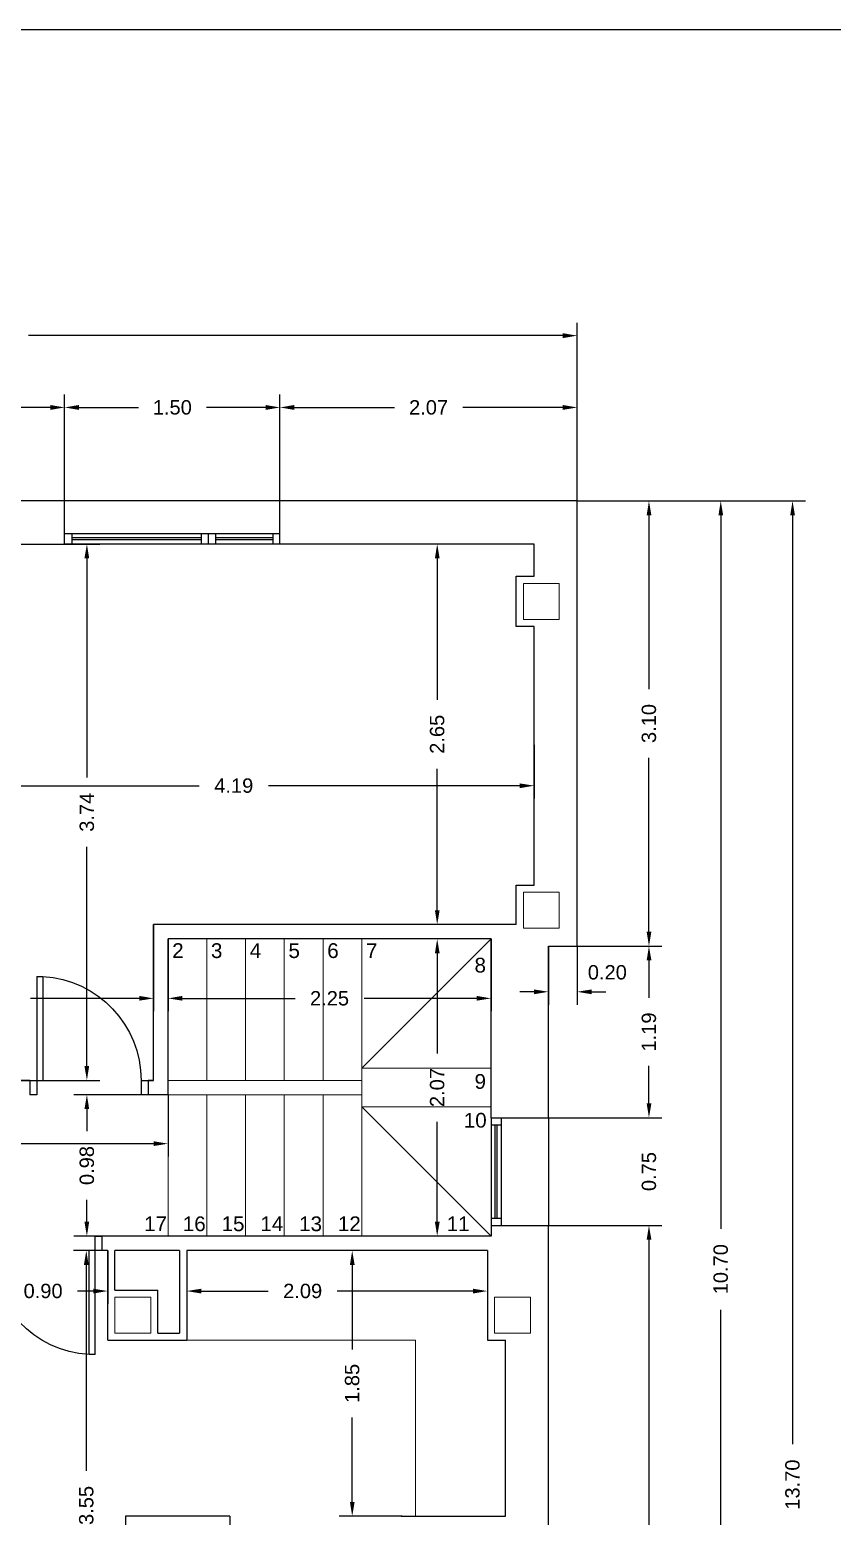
# Model space of a CAD drawing. Header units: millimetres. Extents: x 441156 to 441653, y 4514887 to 4515266.
# Drawn here: x 441312.42 to 441318.01, y 4514898.63 to 4514908.98 of the extents above; entities that cross this region are included whole.
import ezdxf
from ezdxf.enums import TextEntityAlignment as Align

# ---------------------------------------------------------------- set-up
doc = ezdxf.new("R2010")
doc.units = ezdxf.units.MM
doc.linetypes.add('CONTINUA', pattern=[0])
doc.layers.add('01_cartela', color=6, linetype='Continuous', plot=False)
for name, color, linetype in [('01_cotas', 254, 'Continuous'), ('01_muros', 1, 'Continuous'), ('01_puertas', 2, 'Continuous'), ('01_tabiques', 3, 'Continuous'), ('01_textos', 7, 'Continuous'), ('01_ventanas', 2, 'Continuous')]:
    doc.layers.add(name, color=color, linetype=linetype)
doc.layers.add('01_pilares baja', color=5, linetype='Continuous', lineweight=20)
doc.layers.add('01_varios', color=4, linetype='Continuous', lineweight=0)
doc.styles.add('Estilo1', font='swissel.ttf')
doc.styles.add('NIEVES2', font='sanss___.ttf')
doc.styles.add('ROMANS', font='romans')
doc.dimstyles.new('DECIMAL-50', dxfattribs={"dimtxt": 0.08, "dimasz": 0.15, "dimexe": 0.09, "dimexo": 0, "dimgap": 0.09, "dimtad": 0, "dimzin": 0, "dimdsep": 46, "dimtxsty": 'ROMANS', "dimcen": 0.09, "dimclrt": 6, "dimadec": 0, "dimazin": 0, "dimtfac": 1.38, "dimtix": 1, "dimtofl": 0, "dimtmove": 2, "dimatfit": 3, "dimldrblk": 'OBLIQUE', "dimfxl": 1, "dimtolj": 1, "dimtzin": 0, "dimarcsym": 0})

# ---------------------------------------------------------------- blocks, each defined once
blk = doc.blocks.new('*D433')
at = {"layer": '01_cotas', "color": 0, "linetype": 'CONTINUA', "lineweight": -2, "transparency": 16777216}
for p, q in [((441316.236, 4514905.7), (441316.826, 4514905.7)), ((441316.236, 4514902.6), (441316.826, 4514902.6))]:
    blk.add_line(p, q, dxfattribs=at)
at = {"layer": '01_cotas', "color": 0, "lineweight": -2, "transparency": 16777216}
for p, q in [((441316.736, 4514905.6), (441316.736, 4514904.39)), ((441316.736, 4514902.7), (441316.736, 4514903.91))]:
    blk.add_line(p, q, dxfattribs=at)
at = {"layer": '01_cotas', "color": 0, "transparency": 16777216}
for points in [[(441316.72, 4514905.6), (441316.753, 4514905.6), (441316.736, 4514905.7)], [(441316.72, 4514902.7), (441316.753, 4514902.7), (441316.736, 4514902.6)]]:
    blk.add_solid(points, dxfattribs=at)
at = {"layer": '01_cotas', "color": 7, "transparency": 16777216, "insert": (441316.736, 4514904.15), "char_height": 0.1, "attachment_point": 5, "rotation": 90, "style": 'Estilo1'}
blk.add_mtext('\\A1;3.10', dxfattribs=at)
blk = doc.blocks.new('*D434')
at = {"layer": '01_cotas', "color": 0, "lineweight": -2, "transparency": 16777216}
for p, q in [((441316.736, 4514901.505), (441316.736, 4514901.605)), ((441316.736, 4514900.555), (441316.736, 4514900.455))]:
    blk.add_line(p, q, dxfattribs=at)
at = {"layer": '01_cotas', "color": 0, "linetype": 'CONTINUA', "lineweight": -2, "transparency": 16777216}
for p, q in [((441316.236, 4514901.405), (441316.826, 4514901.405)), ((441315.836, 4514900.655), (441316.826, 4514900.655))]:
    blk.add_line(p, q, dxfattribs=at)
at = {"layer": '01_cotas', "color": 0, "transparency": 16777216}
for points in [[(441316.72, 4514901.505), (441316.753, 4514901.505), (441316.736, 4514901.405)], [(441316.72, 4514900.555), (441316.753, 4514900.555), (441316.736, 4514900.655)]]:
    blk.add_solid(points, dxfattribs=at)
at = {"layer": '01_cotas', "color": 7, "transparency": 16777216, "insert": (441316.736, 4514901.03), "char_height": 0.1, "attachment_point": 5, "rotation": 90, "style": 'Estilo1'}
blk.add_mtext('\\A1;0.75', dxfattribs=at)
blk = doc.blocks.new('*D435')
at = {"layer": '01_cotas', "color": 0, "linetype": 'CONTINUA', "lineweight": -2, "transparency": 16777216}
for p, q in [((441316.236, 4514905.7), (441317.326, 4514905.7)), ((441316.236, 4514895), (441317.326, 4514895))]:
    blk.add_line(p, q, dxfattribs=at)
at = {"layer": '01_cotas', "color": 0, "lineweight": -2, "transparency": 16777216}
for p, q in [((441317.236, 4514905.6), (441317.236, 4514900.631)), ((441317.236, 4514895.1), (441317.236, 4514900.068))]:
    blk.add_line(p, q, dxfattribs=at)
at = {"layer": '01_cotas', "color": 0, "transparency": 16777216}
for points in [[(441317.22, 4514905.6), (441317.253, 4514905.6), (441317.236, 4514905.7)], [(441317.22, 4514895.1), (441317.253, 4514895.1), (441317.236, 4514895)]]:
    blk.add_solid(points, dxfattribs=at)
at = {"layer": '01_cotas', "color": 7, "transparency": 16777216, "insert": (441317.236, 4514900.35), "char_height": 0.1, "attachment_point": 5, "rotation": 90, "style": 'Estilo1'}
blk.add_mtext('\\A1;10.70', dxfattribs=at)
blk = doc.blocks.new('*D436')
at = {"layer": '01_cotas', "color": 0, "linetype": 'CONTINUA', "lineweight": -2, "transparency": 16777216}
for p, q in [((441316.236, 4514905.7), (441317.826, 4514905.7)), ((441316.036, 4514892), (441317.826, 4514892))]:
    blk.add_line(p, q, dxfattribs=at)
at = {"layer": '01_cotas', "color": 0, "lineweight": -2, "transparency": 16777216}
for p, q in [((441317.736, 4514905.6), (441317.736, 4514899.131)), ((441317.736, 4514892.1), (441317.736, 4514898.568))]:
    blk.add_line(p, q, dxfattribs=at)
at = {"layer": '01_cotas', "color": 0, "transparency": 16777216}
for points in [[(441317.72, 4514905.6), (441317.753, 4514905.6), (441317.736, 4514905.7)], [(441317.72, 4514892.1), (441317.753, 4514892.1), (441317.736, 4514892)]]:
    blk.add_solid(points, dxfattribs=at)
at = {"layer": '01_cotas', "color": 7, "transparency": 16777216, "insert": (441317.736, 4514898.85), "char_height": 0.1, "attachment_point": 5, "rotation": 90, "style": 'Estilo1'}
blk.add_mtext('\\A1;13.70', dxfattribs=at)
blk = doc.blocks.new('*D437')
at = {"layer": '01_cotas', "color": 0, "linetype": 'CONTINUA', "lineweight": -2, "transparency": 16777216}
for p, q in [((441316.236, 4514902.6), (441316.826, 4514902.6)), ((441315.936, 4514901.405), (441316.826, 4514901.405))]:
    blk.add_line(p, q, dxfattribs=at)
at = {"layer": '01_cotas', "color": 0, "lineweight": -2, "transparency": 16777216}
for p, q in [((441316.736, 4514902.5), (441316.736, 4514902.239)), ((441316.736, 4514901.505), (441316.736, 4514901.766))]:
    blk.add_line(p, q, dxfattribs=at)
at = {"layer": '01_cotas', "color": 0, "transparency": 16777216}
for points in [[(441316.72, 4514902.5), (441316.753, 4514902.5), (441316.736, 4514902.6)], [(441316.72, 4514901.505), (441316.753, 4514901.505), (441316.736, 4514901.405)]]:
    blk.add_solid(points, dxfattribs=at)
at = {"layer": '01_cotas', "color": 7, "transparency": 16777216, "insert": (441316.736, 4514902.002), "char_height": 0.1, "attachment_point": 5, "rotation": 90, "style": 'Estilo1'}
blk.add_mtext('\\A1;1.19', dxfattribs=at)
blk = doc.blocks.new('*D438')
at = {"layer": '01_cotas', "color": 0, "linetype": 'CONTINUA', "lineweight": -2, "transparency": 16777216}
for p, q in [((441315.836, 4514900.655), (441316.826, 4514900.655)), ((441316.036, 4514895), (441316.826, 4514895))]:
    blk.add_line(p, q, dxfattribs=at)
at = {"layer": '01_cotas', "color": 0, "lineweight": -2, "transparency": 16777216}
for p, q in [((441316.736, 4514900.555), (441316.736, 4514898.067)), ((441316.736, 4514895.1), (441316.736, 4514897.587))]:
    blk.add_line(p, q, dxfattribs=at)
at = {"layer": '01_cotas', "color": 0, "transparency": 16777216}
for points in [[(441316.72, 4514900.555), (441316.753, 4514900.555), (441316.736, 4514900.655)], [(441316.72, 4514895.1), (441316.753, 4514895.1), (441316.736, 4514895)]]:
    blk.add_solid(points, dxfattribs=at)
at = {"layer": '01_cotas', "color": 7, "transparency": 16777216, "insert": (441316.736, 4514897.827), "char_height": 0.1, "attachment_point": 5, "rotation": 90, "style": 'Estilo1'}
blk.add_mtext('\\A1;5.65', dxfattribs=at)
blk = doc.blocks.new('*D451')
at = {"layer": '01_cotas', "color": 0, "linetype": 'CONTINUA', "lineweight": -2, "transparency": 16777216}
for p, q in [((441316.036, 4514902.6), (441316.036, 4514902.192)), ((441316.236, 4514902.6), (441316.236, 4514902.192))]:
    blk.add_line(p, q, dxfattribs=at)
at = {"layer": '01_cotas', "color": 0, "lineweight": -2, "transparency": 16777216}
for p, q in [((441315.936, 4514902.282), (441315.836, 4514902.282)), ((441316.336, 4514902.282), (441316.436, 4514902.282))]:
    blk.add_line(p, q, dxfattribs=at)
at = {"layer": '01_cotas', "color": 0, "transparency": 16777216}
for points in [[(441315.936, 4514902.298), (441315.936, 4514902.265), (441316.036, 4514902.282)], [(441316.336, 4514902.298), (441316.336, 4514902.265), (441316.236, 4514902.282)]]:
    blk.add_solid(points, dxfattribs=at)
at = {"layer": '01_cotas', "color": 7, "transparency": 16777216, "insert": (441316.446, 4514902.417), "char_height": 0.1, "attachment_point": 5, "style": 'Estilo1'}
blk.add_mtext('\\A1;0.20', dxfattribs=at)
blk = doc.blocks.new('*D454')
at = {"layer": '01_cotas', "color": 0, "linetype": 'CONTINUA', "lineweight": -2, "transparency": 16777216}
for p, q in [((441311.116, 4514905.7), (441311.116, 4514906.441)), ((441312.666, 4514905.7), (441312.666, 4514906.441))]:
    blk.add_line(p, q, dxfattribs=at)
at = {"layer": '01_cotas', "color": 0, "lineweight": -2, "transparency": 16777216}
for p, q in [((441311.216, 4514906.351), (441311.655, 4514906.351)), ((441312.566, 4514906.351), (441312.128, 4514906.351))]:
    blk.add_line(p, q, dxfattribs=at)
at = {"layer": '01_cotas', "color": 0, "transparency": 16777216}
for points in [[(441311.216, 4514906.368), (441311.216, 4514906.334), (441311.116, 4514906.351)], [(441312.566, 4514906.368), (441312.566, 4514906.334), (441312.666, 4514906.351)]]:
    blk.add_solid(points, dxfattribs=at)
at = {"layer": '01_cotas', "color": 7, "transparency": 16777216, "insert": (441311.891, 4514906.351), "char_height": 0.1, "attachment_point": 5, "style": 'Estilo1'}
blk.add_mtext('\\A1;1.55', dxfattribs=at)
blk = doc.blocks.new('*D455')
at = {"layer": '01_cotas', "color": 0, "linetype": 'CONTINUA', "lineweight": -2, "transparency": 16777216}
for p, q in [((441312.666, 4514905.7), (441312.666, 4514906.441)), ((441314.166, 4514905.7), (441314.166, 4514906.441))]:
    blk.add_line(p, q, dxfattribs=at)
at = {"layer": '01_cotas', "color": 0, "lineweight": -2, "transparency": 16777216}
for p, q in [((441312.766, 4514906.351), (441313.18, 4514906.351)), ((441314.066, 4514906.351), (441313.653, 4514906.351))]:
    blk.add_line(p, q, dxfattribs=at)
at = {"layer": '01_cotas', "color": 0, "transparency": 16777216}
for points in [[(441312.766, 4514906.368), (441312.766, 4514906.334), (441312.666, 4514906.351)], [(441314.066, 4514906.368), (441314.066, 4514906.334), (441314.166, 4514906.351)]]:
    blk.add_solid(points, dxfattribs=at)
at = {"layer": '01_cotas', "color": 7, "transparency": 16777216, "insert": (441313.416, 4514906.351), "char_height": 0.1, "attachment_point": 5, "style": 'Estilo1'}
blk.add_mtext('\\A1;1.50', dxfattribs=at)
blk = doc.blocks.new('*D456')
at = {"layer": '01_cotas', "color": 0, "linetype": 'CONTINUA', "lineweight": -2, "transparency": 16777216}
for p, q in [((441314.166, 4514905.7), (441314.166, 4514906.441)), ((441316.236, 4514905.7), (441316.236, 4514906.441))]:
    blk.add_line(p, q, dxfattribs=at)
at = {"layer": '01_cotas', "color": 0, "lineweight": -2, "transparency": 16777216}
for p, q in [((441314.266, 4514906.351), (441314.963, 4514906.351)), ((441316.136, 4514906.351), (441315.44, 4514906.351))]:
    blk.add_line(p, q, dxfattribs=at)
at = {"layer": '01_cotas', "color": 0, "transparency": 16777216}
for points in [[(441314.266, 4514906.368), (441314.266, 4514906.334), (441314.166, 4514906.351)], [(441316.136, 4514906.368), (441316.136, 4514906.334), (441316.236, 4514906.351)]]:
    blk.add_solid(points, dxfattribs=at)
at = {"layer": '01_cotas', "color": 7, "transparency": 16777216, "insert": (441315.201, 4514906.351), "char_height": 0.1, "attachment_point": 5, "style": 'Estilo1'}
blk.add_mtext('\\A1;2.07', dxfattribs=at)
blk = doc.blocks.new('*D457')
at = {"layer": '01_cotas', "color": 0, "linetype": 'CONTINUA', "lineweight": -2, "transparency": 16777216}
for p, q in [((441308.116, 4514905.7), (441308.116, 4514906.941)), ((441316.236, 4514905.7), (441316.236, 4514906.941))]:
    blk.add_line(p, q, dxfattribs=at)
at = {"layer": '01_cotas', "color": 0, "lineweight": -2, "transparency": 16777216}
for p, q in [((441308.216, 4514906.851), (441311.937, 4514906.851)), ((441316.136, 4514906.851), (441312.415, 4514906.851))]:
    blk.add_line(p, q, dxfattribs=at)
at = {"layer": '01_cotas', "color": 0, "transparency": 16777216}
for points in [[(441308.216, 4514906.868), (441308.216, 4514906.834), (441308.116, 4514906.851)], [(441316.136, 4514906.868), (441316.136, 4514906.834), (441316.236, 4514906.851)]]:
    blk.add_solid(points, dxfattribs=at)
at = {"layer": '01_cotas', "color": 7, "transparency": 16777216, "insert": (441312.176, 4514906.851), "char_height": 0.1, "attachment_point": 5, "style": 'Estilo1'}
blk.add_mtext('\\A1;8.12', dxfattribs=at)
blk = doc.blocks.new('*D460')
at = {"layer": '01_cotas', "color": 0, "linetype": 'CONTINUA', "lineweight": -2, "transparency": 16777216}
for p, q in [((441311.751, 4514904.002), (441311.751, 4514903.627)), ((441315.936, 4514904.002), (441315.936, 4514903.627))]:
    blk.add_line(p, q, dxfattribs=at)
at = {"layer": '01_cotas', "color": 0, "lineweight": -2, "transparency": 16777216}
for p, q in [((441311.851, 4514903.717), (441313.603, 4514903.717)), ((441315.836, 4514903.717), (441314.085, 4514903.717))]:
    blk.add_line(p, q, dxfattribs=at)
at = {"layer": '01_cotas', "color": 0, "transparency": 16777216}
for points in [[(441311.851, 4514903.733), (441311.851, 4514903.7), (441311.751, 4514903.717)], [(441315.836, 4514903.733), (441315.836, 4514903.7), (441315.936, 4514903.717)]]:
    blk.add_solid(points, dxfattribs=at)
at = {"layer": '01_cotas', "color": 7, "transparency": 16777216, "insert": (441313.844, 4514903.717), "char_height": 0.1, "attachment_point": 5, "style": 'Estilo1'}
blk.add_mtext('\\A1;4.19', dxfattribs=at)
blk = doc.blocks.new('*D461')
at = {"layer": '01_cotas', "color": 0, "linetype": 'CONTINUA', "lineweight": -2, "transparency": 16777216}
for p, q in [((441312.141, 4514905.4), (441312.911, 4514905.4)), ((441311.751, 4514901.665), (441312.911, 4514901.665))]:
    blk.add_line(p, q, dxfattribs=at)
at = {"layer": '01_cotas', "color": 0, "lineweight": -2, "transparency": 16777216}
for p, q in [((441312.821, 4514905.3), (441312.821, 4514903.773)), ((441312.821, 4514901.765), (441312.821, 4514903.292))]:
    blk.add_line(p, q, dxfattribs=at)
at = {"layer": '01_cotas', "color": 0, "transparency": 16777216}
for points in [[(441312.804, 4514905.3), (441312.837, 4514905.3), (441312.821, 4514905.4)], [(441312.804, 4514901.765), (441312.837, 4514901.765), (441312.821, 4514901.665)]]:
    blk.add_solid(points, dxfattribs=at)
at = {"layer": '01_cotas', "color": 7, "transparency": 16777216, "insert": (441312.821, 4514903.532), "char_height": 0.1, "attachment_point": 5, "rotation": 90, "style": 'Estilo1'}
blk.add_mtext('\\A1;3.74', dxfattribs=at)
blk = doc.blocks.new('*D462')
at = {"layer": '01_cotas', "color": 0, "linetype": 'CONTINUA', "lineweight": -2, "transparency": 16777216}
for p, q in [((441311.751, 4514902.75), (441311.751, 4514902.146)), ((441313.286, 4514902.75), (441313.286, 4514902.146))]:
    blk.add_line(p, q, dxfattribs=at)
at = {"layer": '01_cotas', "color": 0, "lineweight": -2, "transparency": 16777216}
for p, q in [((441311.851, 4514902.236), (441311.955, 4514902.236)), ((441313.186, 4514902.236), (441312.429, 4514902.236))]:
    blk.add_line(p, q, dxfattribs=at)
at = {"layer": '01_cotas', "color": 0, "transparency": 16777216}
for points in [[(441311.851, 4514902.253), (441311.851, 4514902.22), (441311.751, 4514902.236)], [(441313.186, 4514902.253), (441313.186, 4514902.22), (441313.286, 4514902.236)]]:
    blk.add_solid(points, dxfattribs=at)
at = {"layer": '01_cotas', "color": 7, "transparency": 16777216, "insert": (441312.192, 4514902.236), "char_height": 0.1, "attachment_point": 5, "style": 'Estilo1'}
blk.add_mtext('\\A1;1.54', dxfattribs=at)
blk = doc.blocks.new('*D463')
at = {"layer": '01_cotas', "color": 0, "linetype": 'CONTINUA', "lineweight": -2, "transparency": 16777216}
for p, q in [((441313.386, 4514902.65), (441313.386, 4514902.146)), ((441315.636, 4514902.65), (441315.636, 4514902.146))]:
    blk.add_line(p, q, dxfattribs=at)
at = {"layer": '01_cotas', "color": 0, "lineweight": -2, "transparency": 16777216}
for p, q in [((441313.486, 4514902.236), (441314.271, 4514902.236)), ((441315.536, 4514902.236), (441314.752, 4514902.236))]:
    blk.add_line(p, q, dxfattribs=at)
at = {"layer": '01_cotas', "color": 0, "transparency": 16777216}
for points in [[(441313.486, 4514902.253), (441313.486, 4514902.22), (441313.386, 4514902.236)], [(441315.536, 4514902.253), (441315.536, 4514902.22), (441315.636, 4514902.236)]]:
    blk.add_solid(points, dxfattribs=at)
at = {"layer": '01_cotas', "color": 7, "transparency": 16777216, "insert": (441314.511, 4514902.236), "char_height": 0.1, "attachment_point": 5, "style": 'Estilo1'}
blk.add_mtext('\\A1;2.25', dxfattribs=at)
blk = doc.blocks.new('*D464')
at = {"layer": '01_cotas', "color": 0, "linetype": 'CONTINUA', "lineweight": -2, "transparency": 16777216}
for p, q in [((441315.636, 4514902.65), (441315.171, 4514902.65)), ((441315.636, 4514900.58), (441315.171, 4514900.58))]:
    blk.add_line(p, q, dxfattribs=at)
at = {"layer": '01_cotas', "color": 0, "lineweight": -2, "transparency": 16777216}
for p, q in [((441315.261, 4514902.55), (441315.261, 4514901.853)), ((441315.261, 4514900.68), (441315.261, 4514901.376))]:
    blk.add_line(p, q, dxfattribs=at)
at = {"layer": '01_cotas', "color": 0, "transparency": 16777216}
for points in [[(441315.245, 4514902.55), (441315.278, 4514902.55), (441315.261, 4514902.65)], [(441315.245, 4514900.68), (441315.278, 4514900.68), (441315.261, 4514900.58)]]:
    blk.add_solid(points, dxfattribs=at)
at = {"layer": '01_cotas', "color": 7, "transparency": 16777216, "insert": (441315.261, 4514901.615), "char_height": 0.1, "attachment_point": 5, "rotation": 90, "style": 'Estilo1'}
blk.add_mtext('\\A1;2.07', dxfattribs=at)
blk = doc.blocks.new('*D465')
at = {"layer": '01_cotas', "color": 0, "linetype": 'CONTINUA', "lineweight": -2, "transparency": 16777216}
for p, q in [((441315.811, 4514905.4), (441315.171, 4514905.4)), ((441315.811, 4514902.75), (441315.171, 4514902.75))]:
    blk.add_line(p, q, dxfattribs=at)
at = {"layer": '01_cotas', "color": 0, "lineweight": -2, "transparency": 16777216}
for p, q in [((441315.261, 4514905.3), (441315.261, 4514904.315)), ((441315.261, 4514902.85), (441315.261, 4514903.834))]:
    blk.add_line(p, q, dxfattribs=at)
at = {"layer": '01_cotas', "color": 0, "transparency": 16777216}
for points in [[(441315.245, 4514905.3), (441315.278, 4514905.3), (441315.261, 4514905.4)], [(441315.245, 4514902.85), (441315.278, 4514902.85), (441315.261, 4514902.75)]]:
    blk.add_solid(points, dxfattribs=at)
at = {"layer": '01_cotas', "color": 7, "transparency": 16777216, "insert": (441315.261, 4514904.075), "char_height": 0.1, "attachment_point": 5, "rotation": 90, "style": 'Estilo1'}
blk.add_mtext('\\A1;2.65', dxfattribs=at)
blk = doc.blocks.new('*D471')
at = {"layer": '01_cotas', "color": 0, "linetype": 'CONTINUA', "lineweight": -2, "transparency": 16777216}
for p, q in [((441312.966, 4514900.48), (441312.727, 4514900.48)), ((441312.966, 4514896.93), (441312.727, 4514896.93))]:
    blk.add_line(p, q, dxfattribs=at)
at = {"layer": '01_cotas', "color": 0, "lineweight": -2, "transparency": 16777216}
for p, q in [((441312.817, 4514900.38), (441312.817, 4514898.945)), ((441312.817, 4514897.03), (441312.817, 4514898.465))]:
    blk.add_line(p, q, dxfattribs=at)
at = {"layer": '01_cotas', "color": 0, "transparency": 16777216}
for points in [[(441312.8, 4514900.38), (441312.833, 4514900.38), (441312.817, 4514900.48)], [(441312.8, 4514897.03), (441312.833, 4514897.03), (441312.817, 4514896.93)]]:
    blk.add_solid(points, dxfattribs=at)
at = {"layer": '01_cotas', "color": 7, "transparency": 16777216, "insert": (441312.817, 4514898.705), "char_height": 0.1, "attachment_point": 5, "rotation": 90, "style": 'Estilo1'}
blk.add_mtext('\\A1;3.55', dxfattribs=at)
blk = doc.blocks.new('*D473')
at = {"layer": '01_cotas', "color": 0, "linetype": 'CONTINUA', "lineweight": -2, "transparency": 16777216}
for p, q in [((441315.016, 4514900.48), (441314.579, 4514900.48)), ((441315.016, 4514898.63), (441314.579, 4514898.63))]:
    blk.add_line(p, q, dxfattribs=at)
at = {"layer": '01_cotas', "color": 0, "lineweight": -2, "transparency": 16777216}
for p, q in [((441314.669, 4514900.38), (441314.669, 4514899.791)), ((441314.669, 4514898.73), (441314.669, 4514899.318))]:
    blk.add_line(p, q, dxfattribs=at)
at = {"layer": '01_cotas', "color": 0, "transparency": 16777216}
for points in [[(441314.653, 4514900.38), (441314.686, 4514900.38), (441314.669, 4514900.48)], [(441314.653, 4514898.73), (441314.686, 4514898.73), (441314.669, 4514898.63)]]:
    blk.add_solid(points, dxfattribs=at)
at = {"layer": '01_cotas', "color": 7, "transparency": 16777216, "insert": (441314.669, 4514899.555), "char_height": 0.1, "attachment_point": 5, "rotation": 90, "style": 'Estilo1'}
blk.add_mtext('\\A1;1.85', dxfattribs=at)
blk = doc.blocks.new('*D474')
at = {"layer": '01_cotas', "color": 0, "linetype": 'CONTINUA', "lineweight": -2, "transparency": 16777216}
for p, q in [((441313.517, 4514900.48), (441313.517, 4514900.108)), ((441315.611, 4514900.48), (441315.611, 4514900.108))]:
    blk.add_line(p, q, dxfattribs=at)
at = {"layer": '01_cotas', "color": 0, "lineweight": -2, "transparency": 16777216}
for p, q in [((441313.617, 4514900.198), (441314.084, 4514900.198)), ((441315.511, 4514900.198), (441314.564, 4514900.198))]:
    blk.add_line(p, q, dxfattribs=at)
at = {"layer": '01_cotas', "color": 0, "transparency": 16777216}
for points in [[(441313.617, 4514900.214), (441313.617, 4514900.181), (441313.517, 4514900.198)], [(441315.511, 4514900.214), (441315.511, 4514900.181), (441315.611, 4514900.198)]]:
    blk.add_solid(points, dxfattribs=at)
at = {"layer": '01_cotas', "color": 7, "transparency": 16777216, "insert": (441314.324, 4514900.198), "char_height": 0.1, "attachment_point": 5, "style": 'Estilo1'}
blk.add_mtext('\\A1;2.09', dxfattribs=at)
blk = doc.blocks.new('*D478')
at = {"layer": '01_cotas', "color": 0, "linetype": 'CONTINUA', "lineweight": -2, "transparency": 16777216}
for p, q in [((441312.066, 4514900.48), (441312.066, 4514900.108)), ((441312.966, 4514900.48), (441312.966, 4514900.108))]:
    blk.add_line(p, q, dxfattribs=at)
at = {"layer": '01_cotas', "color": 0, "lineweight": -2, "transparency": 16777216}
for p, q in [((441312.166, 4514900.198), (441312.276, 4514900.198)), ((441312.866, 4514900.198), (441312.756, 4514900.198))]:
    blk.add_line(p, q, dxfattribs=at)
at = {"layer": '01_cotas', "color": 0, "transparency": 16777216}
for points in [[(441312.166, 4514900.214), (441312.166, 4514900.181), (441312.066, 4514900.198)], [(441312.866, 4514900.214), (441312.866, 4514900.181), (441312.966, 4514900.198)]]:
    blk.add_solid(points, dxfattribs=at)
at = {"layer": '01_cotas', "color": 7, "transparency": 16777216, "insert": (441312.516, 4514900.198), "char_height": 0.1, "attachment_point": 5, "style": 'Estilo1'}
blk.add_mtext('\\A1;0.90', dxfattribs=at)
blk = doc.blocks.new('P725-10')
for p, q in [((-0.05, 0.824), (-0.091, 0.824)), ((-0.091, 0.824), (-0.091, 0.1)), ((-0.05, 0.824), (-0.05, 0)), ((-0.775, 0.1), (-0.825, 0.1)), ((-0.825, 0), (-0.775, 0)), ((-0.775, 0.1), (-0.775, 0)), ((0, 0.1), (-0.091, 0.1)), ((-0.05, 0), (0, 0))]:
    blk.add_line(p, q)
blk.add_arc((-0.05, 0.1), 0.725, 93.2758, 180)
blk = doc.blocks.new('*D789')
at = {"layer": '01_cotas', "color": 0, "linetype": 'CONTINUA', "lineweight": -2, "transparency": 16777216}
for p, q in [((441313.386, 4514901.565), (441312.731, 4514901.565)), ((441313.386, 4514900.58), (441312.731, 4514900.58))]:
    blk.add_line(p, q, dxfattribs=at)
at = {"layer": '01_cotas', "color": 0, "lineweight": -2, "transparency": 16777216}
for p, q in [((441312.821, 4514901.465), (441312.821, 4514901.312)), ((441312.821, 4514900.68), (441312.821, 4514900.832))]:
    blk.add_line(p, q, dxfattribs=at)
at = {"layer": '01_cotas', "color": 0, "transparency": 16777216}
for points in [[(441312.804, 4514901.465), (441312.837, 4514901.465), (441312.821, 4514901.565)], [(441312.804, 4514900.68), (441312.837, 4514900.68), (441312.821, 4514900.58)]]:
    blk.add_solid(points, dxfattribs=at)
at = {"layer": '01_cotas', "color": 7, "transparency": 16777216, "insert": (441312.821, 4514901.072), "char_height": 0.1, "attachment_point": 5, "rotation": 90, "style": 'Estilo1'}
blk.add_mtext('\\A1;0.98', dxfattribs=at)
blk = doc.blocks.new('*D790')
at = {"layer": '01_cotas', "color": 0, "linetype": 'CONTINUA', "lineweight": -2, "transparency": 16777216}
for p, q in [((441310.751, 4514901.565), (441310.751, 4514901.134)), ((441313.386, 4514901.565), (441313.386, 4514901.134))]:
    blk.add_line(p, q, dxfattribs=at)
at = {"layer": '01_cotas', "color": 0, "lineweight": -2, "transparency": 16777216}
for p, q in [((441310.851, 4514901.224), (441311.828, 4514901.224)), ((441313.286, 4514901.224), (441312.31, 4514901.224))]:
    blk.add_line(p, q, dxfattribs=at)
at = {"layer": '01_cotas', "color": 0, "transparency": 16777216}
for points in [[(441310.851, 4514901.241), (441310.851, 4514901.208), (441310.751, 4514901.224)], [(441313.286, 4514901.241), (441313.286, 4514901.208), (441313.386, 4514901.224)]]:
    blk.add_solid(points, dxfattribs=at)
at = {"layer": '01_cotas', "color": 7, "transparency": 16777216, "insert": (441312.069, 4514901.224), "char_height": 0.1, "attachment_point": 5, "style": 'Estilo1'}
blk.add_mtext('\\A1;2.64', dxfattribs=at)

msp = doc.modelspace()

# ---------------------------------------------------------------- linework, layer by layer
at = {"layer": '01_cartela', "color": 1}
msp.add_lwpolyline([(441294.271, 4514908.981), (441294.271, 4514887.446), (441324.909, 4514887.446), (441324.909, 4514908.981)], close=True, dxfattribs=at)
at = {"layer": '01_muros'}
for p, q in [((441312.666, 4514905.7, 0), (441311.116, 4514905.7, 0)), ((441312.666, 4514905.4, 0), (441312.666, 4514905.7, 0)), ((441316.236, 4514905.7, 0), (441314.166, 4514905.7, 0)), ((441314.166, 4514905.4, 0), (441314.166, 4514905.7, 0)), ((441316.236, 4514902.6), (441316.236, 4514905.7)), ((441316.036, 4514901.405), (441316.036, 4514902.6)), ((441316.036, 4514902.6, 0), (441316.236, 4514902.6, 0)), ((441315.636, 4514901.405), (441316.036, 4514901.405)), ((441315.636, 4514900.655), (441316.036, 4514900.655)), ((441316.036, 4514895), (441316.036, 4514900.655))]:
    msp.add_line(p, q, dxfattribs=at)
at = {"layer": '01_pilares baja'}
for points in [[(441315.861, 4514905.125), (441316.111, 4514905.125), (441316.111, 4514904.875), (441315.861, 4514904.875), (441315.861, 4514905.125)], [(441315.861, 4514902.975), (441316.111, 4514902.975), (441316.111, 4514902.725), (441315.861, 4514902.725), (441315.861, 4514902.975)], [(441313.266, 4514899.905), (441313.016, 4514899.905), (441313.016, 4514900.155), (441313.266, 4514900.155), (441313.266, 4514899.905)], [(441315.661, 4514899.905), (441315.911, 4514899.905), (441315.911, 4514900.155), (441315.661, 4514900.155), (441315.661, 4514899.905)]]:
    msp.add_lwpolyline(points, close=True, dxfattribs=at)
at = {"layer": '01_tabiques'}
for p, q in [((441312.141, 4514905.4, 0), (441312.666, 4514905.4, 0)), ((441315.936, 4514905.4, 0), (441314.166, 4514905.4, 0)), ((441315.936, 4514905.175), (441315.936, 4514905.4)), ((441315.936, 4514903.025), (441315.936, 4514904.825)), ((441315.811, 4514902.75), (441313.286, 4514902.75)), ((441313.286, 4514901.665), (441313.286, 4514902.75)), ((441315.636, 4514902.65), (441313.386, 4514902.65)), ((441313.386, 4514901.565), (441313.386, 4514902.65)), ((441315.636, 4514901.405), (441315.636, 4514902.65)), ((441312.423, 4514901.665), (441311.751, 4514901.665)), ((441312.423, 4514901.665), (441312.423, 4514901.565)), ((441313.286, 4514901.665), (441313.248, 4514901.665)), ((441313.248, 4514901.665), (441313.286, 4514901.665)), ((441313.248, 4514901.665), (441313.248, 4514901.565)), ((441313.386, 4514901.565), (441313.248, 4514901.565)), ((441315.636, 4514900.655), (441315.636, 4514900.58)), ((441315.636, 4514900.58), (441312.928, 4514900.58)), ((441312.928, 4514900.48), (441312.928, 4514900.58)), ((441312.966, 4514900.48), (441312.928, 4514900.48)), ((441312.966, 4514900.48), (441312.928, 4514900.48)), ((441312.966, 4514899.855), (441312.966, 4514900.48)), ((441313.016, 4514900.205), (441313.016, 4514900.48)), ((441313.467, 4514900.48), (441313.016, 4514900.48)), ((441313.467, 4514900.48), (441313.467, 4514899.905)), ((441315.611, 4514900.48), (441313.517, 4514900.48)), ((441313.517, 4514900.48), (441313.517, 4514899.855)), ((441313.016, 4514900.205), (441313.316, 4514900.205)), ((441313.316, 4514899.905), (441313.316, 4514900.205)), ((441313.316, 4514899.905), (441313.467, 4514899.905)), ((441312.966, 4514899.855), (441313.517, 4514899.855)), ((441315.611, 4514899.855, 0), (441315.736, 4514899.855, 0)), ((441315.736, 4514898.63), (441315.736, 4514899.855)), ((441313.091, 4514898.63), (441313.091, 4514897.054)), ((441313.816, 4514898.63, 0), (441313.091, 4514898.63)), ((441313.816, 4514898.63, 0), (441313.816, 4514898.53, 0)), ((441315.011, 4514898.63, 0), (441315.736, 4514898.63, 0))]:
    msp.add_line(p, q, dxfattribs=at)
for points in [[(441315.936, 4514904.825), (441315.811, 4514904.825), (441315.811, 4514905.175)], [(441315.811, 4514905.175), (441315.936, 4514905.175)], [(441315.811, 4514902.75), (441315.811, 4514903.025)], [(441315.811, 4514903.025), (441315.936, 4514903.025)], [(441315.611, 4514900.48), (441315.611, 4514899.855)]]:
    msp.add_lwpolyline(points, dxfattribs=at)
at = {"layer": '01_varios', "linetype": 'CONTINUA'}
for p, q in [((441313.656, 4514901.665), (441313.656, 4514902.65)), ((441313.926, 4514901.665), (441313.926, 4514902.65)), ((441314.196, 4514901.665), (441314.196, 4514902.65)), ((441314.466, 4514901.665), (441314.466, 4514902.65)), ((441314.736, 4514901.75), (441314.736, 4514902.65)), ((441314.736, 4514901.75), (441315.636, 4514902.65)), ((441313.386, 4514901.665), (441314.736, 4514901.665)), ((441314.736, 4514901.75), (441315.636, 4514901.75)), ((441314.736, 4514901.48), (441314.736, 4514901.75)), ((441313.386, 4514901.565), (441313.386, 4514900.58)), ((441313.386, 4514901.565), (441314.736, 4514901.565)), ((441313.656, 4514901.565), (441313.656, 4514900.58)), ((441313.926, 4514901.565), (441313.926, 4514900.58)), ((441314.196, 4514901.565), (441314.196, 4514900.58)), ((441314.466, 4514901.565), (441314.466, 4514900.58)), ((441314.736, 4514901.48), (441315.636, 4514901.48)), ((441314.736, 4514901.48), (441314.736, 4514900.58)), ((441314.736, 4514901.48), (441315.636, 4514900.58)), ((441315.111, 4514899.855), (441313.517, 4514899.855)), ((441315.111, 4514898.63), (441315.111, 4514899.855))]:
    msp.add_line(p, q, dxfattribs=at)
at = {"layer": '01_ventanas', "color": 2, "linetype": 'CONTINUA'}
for p, q in [((441314.166, 4514905.7, 0), (441312.666, 4514905.7, 0)), ((441314.166, 4514905.47, 0), (441312.666, 4514905.47, 0)), ((441314.166, 4514905.4, 0), (441312.666, 4514905.4, 0)), ((441312.716, 4514905.47, 0), (441312.716, 4514905.4, 0)), ((441313.616, 4514905.442, 0), (441312.716, 4514905.442, 0)), ((441313.616, 4514905.428, 0), (441312.716, 4514905.428, 0)), ((441313.616, 4514905.47, 0), (441313.616, 4514905.4, 0)), ((441313.666, 4514905.47, 0), (441313.666, 4514905.4, 0)), ((441313.716, 4514905.47, 0), (441313.716, 4514905.4, 0)), ((441314.116, 4514905.442, 0), (441313.716, 4514905.442, 0)), ((441314.116, 4514905.428, 0), (441313.716, 4514905.428, 0)), ((441314.116, 4514905.47, 0), (441314.116, 4514905.4, 0)), ((441315.636, 4514901.405), (441315.636, 4514900.655)), ((441315.636, 4514901.355), (441315.706, 4514901.355)), ((441315.664, 4514900.705), (441315.664, 4514901.355)), ((441315.678, 4514900.705), (441315.678, 4514901.355)), ((441315.706, 4514901.405), (441315.706, 4514900.655)), ((441316.036, 4514901.405), (441316.036, 4514900.655)), ((441315.636, 4514900.705), (441315.706, 4514900.705))]:
    msp.add_line(p, q, dxfattribs=at)

# ---------------------------------------------------------------- block references
at = {"layer": '01_puertas', "color": 2, "linetype": 'CONTINUA', "xscale": -1}
msp.add_blockref('P725-10', (441312.423, 4514901.565), dxfattribs=at)
at = {"layer": '01_puertas', "color": 2, "linetype": 'CONTINUA', "xscale": -1, "rotation": 180}
msp.add_blockref('P725-10', (441312.928, 4514900.58), dxfattribs=at)

# ---------------------------------------------------------------- texts
at = {"layer": '01_textos', "style": 'NIEVES2'}
for s, height, p in [('2', 0.103, (441313.455, 4514902.517)), ('3', 0.103, (441313.725, 4514902.517)), ('4', 0.103, (441313.995, 4514902.517)), ('5', 0.103, (441314.265, 4514902.517)), ('6', 0.103, (441314.535, 4514902.517)), ('7', 0.103, (441314.805, 4514902.517)), ('8', 0.103, (441315.561, 4514902.416)), ('9', 0.103, (441315.561, 4514901.606)), ('10', 0.1026, (441315.526, 4514901.336)), ('17', 0.1026, (441313.299, 4514900.615)), ('16', 0.1026, (441313.569, 4514900.615)), ('15', 0.1026, (441313.839, 4514900.615)), ('14', 0.1026, (441314.109, 4514900.615)), ('13', 0.1026, (441314.379, 4514900.615)), ('12', 0.1026, (441314.649, 4514900.615)), ('11', 0.1026, (441315.407, 4514900.615))]:
    msp.add_text(s, height=height, dxfattribs=at).set_placement(p, align=Align.CENTER)

# ---------------------------------------------------------------- dimensions: what is measured, and where the dimension line sits
at = {"layer": '01_cotas'}
for base, p1, p2, picture, middle in [((441316.236, 4514906.851, 0), (441308.116, 4514905.7, 0), (441316.236, 4514905.7, 0), '*D457', (441312.176, 4514906.851, 0)), ((441312.666, 4514906.351, 0), (441311.116, 4514905.7, 0), (441312.666, 4514905.7, 0), '*D454', (441311.891, 4514906.351, 0)), ((441314.166, 4514906.351, 0), (441312.666, 4514905.7, 0), (441314.166, 4514905.7, 0), '*D455', (441313.416, 4514906.351, 0)), ((441316.236, 4514906.351, 0), (441314.166, 4514905.7, 0), (441316.236, 4514905.7, 0), '*D456', (441315.201, 4514906.351, 0)), ((441315.936449555, 4514903.716515527), (441311.751449555, 4514904.001930687), (441315.936449555, 4514904.001930687), '*D460', (441313.843949555, 4514903.716515527)), ((441315.636, 4514902.236), (441313.386, 4514902.65), (441315.636, 4514902.65), '*D463', (441314.511, 4514902.236)), ((441313.386449555, 4514901.224471268), (441310.751449555, 4514901.564626976), (441313.386449555, 4514901.564626976), '*D790', (441312.068949555, 4514901.224471268)), ((441312.066, 4514900.198), (441312.966, 4514900.48), (441312.066, 4514900.48), '*D478', (441312.516, 4514900.198))]:
    dim = msp.add_linear_dim(base=base, p1=p1, p2=p2, dimstyle='DECIMAL-50', override={"dimtxt": 0.1, "dimasz": 0.1, "dimtxsty": 'Estilo1', "dimsah": 1, "dimclrt": 7, "dimfxl": 0.09, "dimarcsym": 2}, dxfattribs=at)
    dim.commit()
    dim.dimension.update_dxf_attribs({"geometry": picture, "text_midpoint": middle})
for base, p1, p2, picture, middle in [((441317.736, 4514892, 0), (441316.236, 4514905.7, 0), (441316.036, 4514892, 0), '*D436', (441317.736, 4514898.85, 0)), ((441316.736, 4514902.6, 0), (441316.236, 4514905.7, 0), (441316.236, 4514902.6, 0), '*D433', (441316.736, 4514904.15, 0)), ((441317.236, 4514895, 0), (441316.236, 4514905.7, 0), (441316.236, 4514895, 0), '*D435', (441317.236, 4514900.35, 0)), ((441312.820585321, 4514905.399626977), (441311.751449555, 4514901.664626976), (441312.141449554, 4514905.399626977, 0.000000531), '*D461', (441312.820585321, 4514903.532126976)), ((441315.261, 4514905.4), (441315.811, 4514902.75), (441315.811, 4514905.4), '*D465', (441315.261, 4514904.075)), ((441315.261, 4514900.58), (441315.636, 4514902.65), (441315.636, 4514900.58), '*D464', (441315.261, 4514901.615)), ((441316.7364493, 4514901.404627, -0.0000359), (441316.2364472, 4514902.5996267, 0.0000044), (441315.9364606, 4514901.404627), '*D437', (441316.7364493, 4514902.0021268, -0.0000359)), ((441312.820585321, 4514900.579626977), (441313.386449555, 4514901.564626976), (441313.386449555, 4514900.579626977), '*D789', (441312.820585321, 4514901.072126976)), ((441316.736, 4514900.655, 0), (441316.236, 4514901.405, 0), (441315.836, 4514900.655, 0), '*D434', (441316.736, 4514901.03, 0)), ((441316.736449, 4514894.999631, -0.000036), (441315.836459, 4514900.654627), (441316.03645, 4514894.999631), '*D438', (441316.736449, 4514897.827129, -0.000036)), ((441312.817, 4514896.93), (441312.966, 4514900.48), (441312.966, 4514896.93, 0), '*D471', (441312.817, 4514898.705)), ((441314.669, 4514900.48), (441315.016, 4514898.63, 0), (441315.016, 4514900.48), '*D473', (441314.669, 4514899.555))]:
    dim = msp.add_linear_dim(base=base, p1=p1, p2=p2, angle=90, dimstyle='DECIMAL-50', override={"dimtxt": 0.1, "dimasz": 0.1, "dimtxsty": 'Estilo1', "dimsah": 1, "dimclrt": 7, "dimfxl": 0.09, "dimarcsym": 2}, dxfattribs=at)
    dim.commit()
    dim.dimension.update_dxf_attribs({"geometry": picture, "text_midpoint": middle})
for base, p1, p2, picture, middle in [((441311.751449555, 4514902.23640472), (441313.286449555, 4514902.749626976), (441311.751449555, 4514902.749626976), '*D462', (441312.192242398, 4514902.23640472)), ((441316.236, 4514902.282, 0), (441316.036, 4514902.6, 0), (441316.236, 4514902.6, 0), '*D451', (441316.446, 4514902.417, 0)), ((441315.611, 4514900.198), (441313.517, 4514900.48), (441315.611, 4514900.48), '*D474', (441314.324, 4514900.198))]:
    dim = msp.add_linear_dim(base=base, p1=p1, p2=p2, dimstyle='DECIMAL-50', override={"dimtxt": 0.1, "dimasz": 0.1, "dimtxsty": 'Estilo1', "dimsah": 1, "dimclrt": 7, "dimfxl": 0.09, "dimarcsym": 2}, dxfattribs=at)
    dim.commit()
    dim.dimension.update_dxf_attribs({"geometry": picture, "text_midpoint": middle, "dimtype": 160})

doc.saveas('drawing.dxf')
